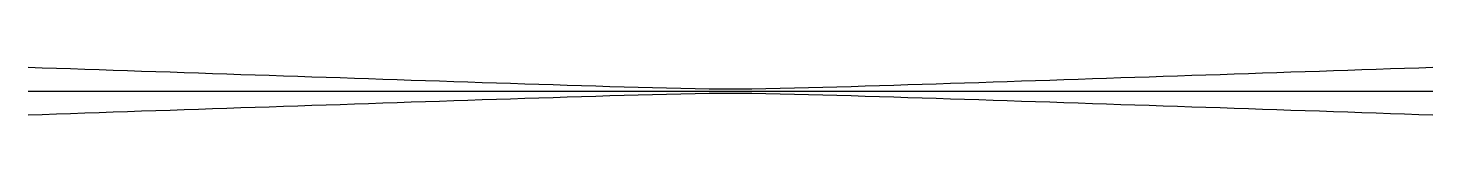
# Model space of a CAD drawing. Header units: millimetres. Extents: x 0 to 60, y -1 to 1.
import ezdxf

# ---------------------------------------------------------------- set-up
doc = ezdxf.new("R2010")
doc.units = ezdxf.units.MM
doc.layers.add('source_beam', color=255, linetype='Continuous')
doc.layers.add('source_beam_width', color=255, linetype='Continuous')

msp = doc.modelspace()

# ---------------------------------------------------------------- linework, layer by layer
at = {"layer": 'source_beam'}
msp.add_line((0, 0), (60, 0), dxfattribs=at)
at = {"layer": 'source_beam_width'}
for points in [[(0, 1.02), (0.606, 1), (1.212, 0.979), (1.818, 0.959), (2.424, 0.938), (3.03, 0.918), (3.636, 0.897), (4.242, 0.877), (4.848, 0.857), (5.455, 0.836), (6.061, 0.816), (6.667, 0.795), (7.273, 0.775), (7.879, 0.755), (8.485, 0.734), (9.091, 0.714), (9.697, 0.693), (10.303, 0.673), (10.909, 0.653), (11.515, 0.632), (12.121, 0.612), (12.727, 0.592), (13.333, 0.572), (13.939, 0.551), (14.545, 0.531), (15.152, 0.511), (15.758, 0.491), (16.364, 0.471), (16.97, 0.45), (17.576, 0.43), (18.182, 0.41), (18.788, 0.39), (19.394, 0.37), (20, 0.35), (20.606, 0.331), (21.212, 0.311), (21.818, 0.291), (22.424, 0.272), (23.03, 0.253), (23.636, 0.234), (24.242, 0.215), (24.848, 0.196), (25.455, 0.178), (26.061, 0.161), (26.667, 0.144), (27.273, 0.129), (27.879, 0.115), (28.485, 0.104), (29.091, 0.095), (29.697, 0.091), (30.303, 0.091), (30.909, 0.095), (31.515, 0.104), (32.121, 0.115), (32.727, 0.129), (33.333, 0.144), (33.939, 0.161), (34.545, 0.178), (35.152, 0.196), (35.758, 0.215), (36.364, 0.234), (36.97, 0.253), (37.576, 0.272), (38.182, 0.291), (38.788, 0.311), (39.394, 0.331), (40, 0.35), (40.606, 0.37), (41.212, 0.39), (41.818, 0.41), (42.424, 0.43), (43.03, 0.45), (43.636, 0.471), (44.242, 0.491), (44.848, 0.511), (45.455, 0.531), (46.061, 0.551), (46.667, 0.572), (47.273, 0.592), (47.879, 0.612), (48.485, 0.632), (49.091, 0.653), (49.697, 0.673), (50.303, 0.693), (50.909, 0.714), (51.515, 0.734), (52.121, 0.755), (52.727, 0.775), (53.333, 0.795), (53.939, 0.816), (54.545, 0.836), (55.152, 0.857), (55.758, 0.877), (56.364, 0.897), (56.97, 0.918), (57.576, 0.938), (58.182, 0.959), (58.788, 0.979), (59.394, 1), (60, 1.02)], [(0, -1.02), (0.606, -1), (1.212, -0.979), (1.818, -0.959), (2.424, -0.938), (3.03, -0.918), (3.636, -0.897), (4.242, -0.877), (4.848, -0.857), (5.455, -0.836), (6.061, -0.816), (6.667, -0.795), (7.273, -0.775), (7.879, -0.755), (8.485, -0.734), (9.091, -0.714), (9.697, -0.693), (10.303, -0.673), (10.909, -0.653), (11.515, -0.632), (12.121, -0.612), (12.727, -0.592), (13.333, -0.572), (13.939, -0.551), (14.545, -0.531), (15.152, -0.511), (15.758, -0.491), (16.364, -0.471), (16.97, -0.45), (17.576, -0.43), (18.182, -0.41), (18.788, -0.39), (19.394, -0.37), (20, -0.35), (20.606, -0.331), (21.212, -0.311), (21.818, -0.291), (22.424, -0.272), (23.03, -0.253), (23.636, -0.234), (24.242, -0.215), (24.848, -0.196), (25.455, -0.178), (26.061, -0.161), (26.667, -0.144), (27.273, -0.129), (27.879, -0.115), (28.485, -0.104), (29.091, -0.095), (29.697, -0.091), (30.303, -0.091), (30.909, -0.095), (31.515, -0.104), (32.121, -0.115), (32.727, -0.129), (33.333, -0.144), (33.939, -0.161), (34.545, -0.178), (35.152, -0.196), (35.758, -0.215), (36.364, -0.234), (36.97, -0.253), (37.576, -0.272), (38.182, -0.291), (38.788, -0.311), (39.394, -0.331), (40, -0.35), (40.606, -0.37), (41.212, -0.39), (41.818, -0.41), (42.424, -0.43), (43.03, -0.45), (43.636, -0.471), (44.242, -0.491), (44.848, -0.511), (45.455, -0.531), (46.061, -0.551), (46.667, -0.572), (47.273, -0.592), (47.879, -0.612), (48.485, -0.632), (49.091, -0.653), (49.697, -0.673), (50.303, -0.693), (50.909, -0.714), (51.515, -0.734), (52.121, -0.755), (52.727, -0.775), (53.333, -0.795), (53.939, -0.816), (54.545, -0.836), (55.152, -0.857), (55.758, -0.877), (56.364, -0.897), (56.97, -0.918), (57.576, -0.938), (58.182, -0.959), (58.788, -0.979), (59.394, -1), (60, -1.02)]]:
    msp.add_lwpolyline(points, dxfattribs=at)

doc.saveas('drawing.dxf')
